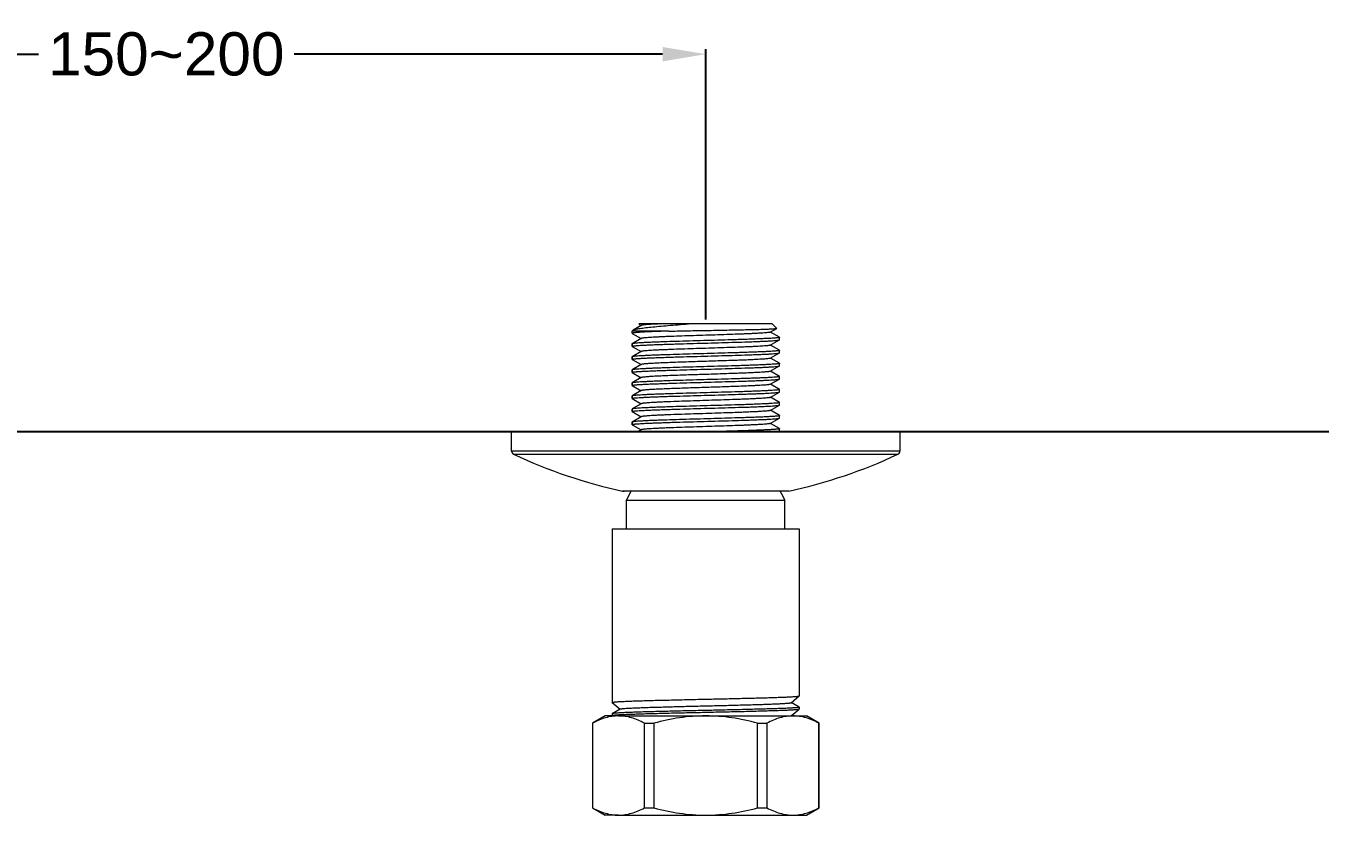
# Model space of a CAD drawing. Extents: x 9631 to 10472, y -18721 to -18126.
# Drawn here: x 9831.8 to 10011.7, y -18398.2 to -18288.5 of the extents above; entities that cross this region are included whole.
import ezdxf

# ---------------------------------------------------------------- set-up
doc = ezdxf.new("R2010")
doc.units = 0
doc.header["$MEASUREMENT"] = 0
doc.layers.get('0').update_dxf_attribs({"linetype": 'CONTINUOUS', "lineweight": 13})
doc.layers.get('Defpoints').update_dxf_attribs({"linetype": 'CONTINUOUS'})
doc.layers.add('5', color=3, linetype='CONTINUOUS', lineweight=9)
doc.layers.add('벽', color=2, linetype='CONTINUOUS')
doc.styles.get("Standard").update_dxf_attribs({"font": 'arial.ttf'})
doc.dimstyles.new('A4', dxfattribs={"dimtxt": 4, "dimasz": 3.5, "dimexe": 0.7, "dimexo": 0.625, "dimgap": 0.5, "dimtad": 1, "dimdec": 1, "dimdsep": 46, "dimtxsty": 'Standard', "dimcen": 2.5, "dimclrd": 5, "dimclre": 5, "dimclrt": 7, "dimadec": 3, "dimazin": 2, "dimtfac": 1, "dimtdec": 1, "dimtmove": 0, "dimatfit": 3, "dimfxl": 1.25, "dimarcsym": 0})

# ---------------------------------------------------------------- blocks, each defined once
blk = doc.blocks.new('*D80')
at = {"layer": '5', "color": 3, "lineweight": -2, "transparency": 16777216}
for p, q in [((9776.31, -18329.29), (9776.31, -18291.7)), ((9782.31, -18292.4), (9833.53, -18292.4)), ((9920.31, -18292.4), (9869.08, -18292.4)), ((9926.31, -18329.29), (9926.31, -18291.7))]:
    blk.add_line(p, q, dxfattribs=at)
at = {"layer": '5', "color": 3, "transparency": 16777216}
for points in [[(9782.31, -18291.4), (9782.31, -18293.4), (9776.31, -18292.4)], [(9920.31, -18291.4), (9920.31, -18293.4), (9926.31, -18292.4)]]:
    blk.add_solid(points, dxfattribs=at)
at = {"layer": 'Defpoints', "color": 0, "transparency": 16777216}
for p in [(9926.31, -18292.4), (9776.31, -18329.91), (9926.31, -18329.91)]:
    blk.add_point(p, dxfattribs=at)
at = {"layer": '5', "color": 4, "transparency": 16777216, "insert": (9851.31, -18292.4), "char_height": 6, "attachment_point": 5}
blk.add_mtext('150~200', dxfattribs=at)

msp = doc.modelspace()

# ---------------------------------------------------------------- linework, layer by layer
at = {"color": 7, "linetype": 'Continuous'}
for p, q in [((9917.34, -18330.12), (9916.21, -18330.77)), ((9917.06, -18329.91), (9917.02, -18329.95)), ((9917.02, -18329.95), (9917.02, -18329.96)), ((9917.02, -18329.96), (9917.31, -18330.13)), ((9935.56, -18329.91), (9917.06, -18329.91)), ((9935.56, -18329.91), (9936.17, -18330.53)), ((9916.16, -18330.81), (9916.06, -18330.91)), ((9916.06, -18331.21), (9916.06, -18330.91)), ((9921.16, -18330.91), (9916.06, -18330.91)), ((9916.06, -18331.21), (9916.07, -18331.23)), ((9916.07, -18331.23), (9917.31, -18331.95)), ((9917.34, -18331.93), (9916.07, -18332.67)), ((9916.16, -18330.81), (9916.21, -18330.77)), ((9935.27, -18331.06), (9936.17, -18330.54)), ((9936.55, -18331.76), (9935.3, -18331.04)), ((9936.17, -18330.54), (9936.17, -18330.53)), ((9936.55, -18331.76), (9936.56, -18331.77)), ((9936.56, -18332.12), (9936.56, -18331.77)), ((9936.56, -18331.77), (9936.56, -18331.78)), ((9916.07, -18332.67), (9916.06, -18332.68)), ((9916.06, -18333.03), (9916.06, -18332.68)), ((9916.06, -18332.68), (9916.06, -18333.03)), ((9916.06, -18333.03), (9916.06, -18333.02)), ((9916.07, -18333.04), (9916.06, -18333.03)), ((9916.07, -18333.04), (9917.31, -18333.76)), ((9917.34, -18333.74), (9916.07, -18334.48)), ((9935.27, -18332.87), (9936.55, -18332.13)), ((9936.55, -18333.57), (9935.3, -18332.85)), ((9936.55, -18332.13), (9936.56, -18332.12)), ((9936.55, -18333.57), (9936.56, -18333.59)), ((9936.56, -18333.93), (9936.56, -18333.59)), ((9936.56, -18333.59), (9936.56, -18333.59)), ((9916.07, -18334.48), (9916.06, -18334.49)), ((9916.06, -18334.84), (9916.06, -18334.49)), ((9916.06, -18334.49), (9916.06, -18334.84)), ((9916.07, -18334.86), (9916.06, -18334.84)), ((9916.06, -18334.84), (9916.06, -18334.84)), ((9916.07, -18334.86), (9917.31, -18335.57)), ((9917.34, -18335.56), (9916.07, -18336.29)), ((9935.27, -18334.68), (9936.55, -18333.95)), ((9936.55, -18335.39), (9935.3, -18334.67)), ((9936.55, -18333.95), (9936.56, -18333.93)), ((9936.55, -18335.39), (9936.56, -18335.4)), ((9936.56, -18335.75), (9936.56, -18335.4)), ((9936.56, -18335.4), (9936.56, -18335.4)), ((9916.07, -18336.29), (9916.06, -18336.31)), ((9916.06, -18336.66), (9916.06, -18336.31)), ((9916.06, -18336.31), (9916.06, -18336.66)), ((9916.06, -18336.66), (9916.06, -18336.65)), ((9916.07, -18336.67), (9916.06, -18336.66)), ((9916.07, -18336.67), (9917.31, -18337.39)), ((9917.34, -18337.37), (9916.07, -18338.11)), ((9935.27, -18336.5), (9936.55, -18335.76)), ((9936.55, -18337.2), (9935.3, -18336.48)), ((9936.55, -18335.76), (9936.56, -18335.75)), ((9936.55, -18337.2), (9936.56, -18337.22)), ((9936.56, -18337.56), (9936.56, -18337.22)), ((9936.56, -18337.22), (9936.56, -18337.22)), ((9916.07, -18338.11), (9916.06, -18338.12)), ((9916.06, -18338.47), (9916.06, -18338.12)), ((9916.06, -18338.12), (9916.06, -18338.47)), ((9916.07, -18338.48), (9916.06, -18338.47)), ((9916.06, -18338.47), (9916.06, -18338.47)), ((9916.07, -18338.48), (9917.31, -18339.2)), ((9917.34, -18339.19), (9916.07, -18339.92)), ((9935.27, -18338.31), (9936.55, -18337.58)), ((9936.55, -18339.02), (9935.3, -18338.3)), ((9936.55, -18337.58), (9936.56, -18337.56)), ((9936.55, -18339.02), (9936.56, -18339.03)), ((9936.56, -18339.38), (9936.56, -18339.03)), ((9936.56, -18339.03), (9936.56, -18339.03)), ((9916.07, -18339.92), (9916.06, -18339.94)), ((9916.06, -18340.28), (9916.06, -18339.94)), ((9916.06, -18339.94), (9916.06, -18340.28)), ((9916.07, -18340.3), (9916.06, -18340.28)), ((9916.06, -18340.28), (9916.06, -18340.28)), ((9916.07, -18340.3), (9917.31, -18341.02)), ((9917.34, -18341), (9916.07, -18341.74)), ((9935.27, -18340.13), (9936.55, -18339.39)), ((9936.55, -18340.83), (9935.3, -18340.11)), ((9936.55, -18339.39), (9936.56, -18339.38)), ((9936.55, -18340.83), (9936.56, -18340.84)), ((9936.56, -18341.19), (9936.56, -18340.84)), ((9936.56, -18340.84), (9936.56, -18340.85)), ((9916.07, -18341.74), (9916.06, -18341.75)), ((9916.06, -18342.1), (9916.06, -18341.75)), ((9916.06, -18341.75), (9916.06, -18342.1)), ((9916.06, -18342.1), (9916.06, -18342.09)), ((9916.07, -18342.11), (9916.06, -18342.1)), ((9916.07, -18342.11), (9917.31, -18342.83)), ((9917.34, -18342.81), (9916.07, -18343.55)), ((9935.27, -18341.94), (9936.55, -18341.2)), ((9936.55, -18342.64), (9935.3, -18341.92)), ((9936.55, -18341.2), (9936.56, -18341.19)), ((9936.55, -18342.64), (9936.56, -18342.66)), ((9936.56, -18343), (9936.56, -18342.66)), ((9936.56, -18342.66), (9936.56, -18342.66)), ((9916.07, -18343.55), (9916.06, -18343.56)), ((9916.06, -18343.91), (9916.06, -18343.56)), ((9916.06, -18343.56), (9916.06, -18343.91)), ((9916.07, -18343.93), (9916.06, -18343.91)), ((9916.06, -18343.91), (9916.06, -18343.91)), ((9916.07, -18343.93), (9917.31, -18344.64)), ((9917.34, -18344.63), (9916.85, -18344.91)), ((9935.27, -18343.75), (9936.55, -18343.02)), ((9936.55, -18344.46), (9935.3, -18343.74)), ((9936.55, -18343.02), (9936.56, -18343)), ((9936.55, -18344.46), (9936.56, -18344.47)), ((9936.56, -18344.82), (9936.56, -18344.47)), ((9936.56, -18344.47), (9936.56, -18344.47)), ((9899.31, -18344.91), (9953.31, -18344.91)), ((9899.31, -18347.59), (9899.31, -18344.91)), ((9936.41, -18344.91), (9936.55, -18344.83)), ((9936.55, -18344.83), (9936.56, -18344.82)), ((9953.31, -18344.91), (9953.31, -18347.59)), ((9953.31, -18344.91), (9953.31, -18347.59)), ((9953.31, -18347.59), (9899.31, -18347.59)), ((9953.02, -18348.05), (9899.6, -18348.05)), ((9914.75, -18353.16), (9914.96, -18353.18)), ((9937.87, -18353.16), (9914.75, -18353.16)), ((9937.66, -18353.18), (9914.96, -18353.18)), ((9915.31, -18354.41), (9915.92, -18353.18)), ((9936.82, -18353.51), (9936.66, -18353.18)), ((9936.86, -18353.51), (9936.82, -18353.51)), ((9937.31, -18354.41), (9936.86, -18353.51)), ((9936.86, -18353.51), (9937.31, -18354.41)), ((9937.87, -18353.16), (9937.66, -18353.18)), ((9915.31, -18358.41), (9915.31, -18354.41)), ((9915.31, -18354.41), (9937.31, -18354.41)), ((9937.31, -18358.41), (9937.31, -18354.41)), ((9913.31, -18358.41), (9913.31, -18382.54)), ((9913.31, -18358.41), (9913.31, -18382.54)), ((9913.31, -18358.41), (9939.31, -18358.41)), ((9939.31, -18358.41), (9939.31, -18381.64)), ((9939.31, -18358.41), (9939.31, -18381.64)), ((9938.19, -18382.58), (9939.3, -18381.64)), ((9939.3, -18381.64), (9939.31, -18381.64)), ((9913.31, -18382.55), (9913.31, -18382.54)), ((9913.31, -18382.54), (9913.31, -18382.54)), ((9913.31, -18382.55), (9914.41, -18383.47)), ((9913.32, -18384.11), (9913.31, -18384.12)), ((9913.31, -18384.12), (9913.31, -18384.36)), ((9913.31, -18384.12), (9913.31, -18384.36)), ((9914.43, -18383.46), (9913.32, -18384.11)), ((9938.19, -18384.39), (9939.3, -18383.46)), ((9939.3, -18383.2), (9938.2, -18382.56)), ((9939.3, -18383.2), (9939.31, -18383.21)), ((9939.3, -18383.46), (9939.31, -18383.45)), ((9939.31, -18383.21), (9939.31, -18383.45)), ((9939.31, -18383.21), (9939.31, -18383.45)), ((9939.31, -18383.21), (9939.31, -18383.21)), ((9913.31, -18384.37), (9913.31, -18384.36)), ((9913.31, -18384.36), (9913.31, -18384.36)), ((9913.31, -18384.37), (9913.37, -18384.41)), ((9938.26, -18384.42), (9938.2, -18384.38))]:
    msp.add_line(p, q, dxfattribs=at)
at = {"linetype": 'Continuous', "lineweight": 18}
for p, q in [((9912.31, -18384.42), (9910.56, -18385.43)), ((9910.58, -18385.43), (9910.56, -18385.43)), ((9910.56, -18385.43), (9910.56, -18397.21)), ((9910.58, -18385.43), (9910.58, -18397.21)), ((9914.18, -18384.42), (9912.31, -18384.42)), ((9914.18, -18384.42), (9926.31, -18384.42)), ((9917.79, -18397.21), (9917.79, -18385.43)), ((9917.79, -18385.43), (9919.09, -18385.43)), ((9919.09, -18385.43), (9919.09, -18397.21)), ((9926.31, -18384.42), (9938.43, -18384.42)), ((9933.52, -18385.43), (9934.82, -18385.43)), ((9933.52, -18397.21), (9933.52, -18385.43)), ((9934.82, -18385.43), (9934.82, -18397.21)), ((9938.43, -18384.42), (9940.31, -18384.42)), ((9942.06, -18385.43), (9940.31, -18384.42)), ((9942.04, -18397.21), (9942.04, -18385.43)), ((9942.04, -18385.43), (9942.06, -18385.43)), ((9942.06, -18397.21), (9942.06, -18385.43)), ((9910.56, -18397.21), (9912.31, -18398.22)), ((9910.58, -18397.21), (9910.56, -18397.21)), ((9914.18, -18398.22), (9912.31, -18398.22)), ((9914.18, -18398.22), (9926.31, -18398.22)), ((9917.79, -18397.21), (9919.09, -18397.21)), ((9926.31, -18398.22), (9938.43, -18398.22)), ((9933.52, -18397.21), (9934.82, -18397.21)), ((9938.43, -18398.22), (9940.31, -18398.22)), ((9940.31, -18398.22), (9942.06, -18397.21)), ((9942.04, -18397.21), (9942.06, -18397.21))]:
    msp.add_line(p, q, dxfattribs=at)
at = {"color": 7, "linetype": 'Continuous'}
for centre, radius, start, end in [((9899.81, -18347.59), 0.5, 180, 244.9417), ((9929.92, -18283.18), 71.6, 244.9417, 257.7627), ((9929.92, -18283.18), 71.6, 244.9417, 257.7627), ((9922.69, -18283.18), 71.6, 282.2373, 295.0583), ((9922.69, -18283.18), 71.6, 282.2373, 295.0583), ((9952.81, -18347.59), 0.5, 295.0583, 0)]:
    msp.add_arc(centre, radius, start, end, dxfattribs=at)
for points, knots in [([(9916.21, -18330.77), (9916.25, -18330.75), (9916.34, -18330.71), (9916.52, -18330.66), (9916.75, -18330.61), (9917.04, -18330.56), (9917.38, -18330.51), (9917.93, -18330.43), (9918.74, -18330.34), (9919.85, -18330.24), (9921.1, -18330.13), (9922.47, -18330.02), (9923.42, -18329.95), (9923.91, -18329.91)], [0, 0, 0, 0, 0.016562, 0.04005, 0.070572, 0.108073, 0.152421, 0.203409, 0.324246, 0.467967, 0.631241, 0.810097, 1, 1, 1, 1]), ([(9917.29, -18329.91), (9917.25, -18329.91), (9917.19, -18329.92), (9917.11, -18329.93), (9917.07, -18329.94), (9917.04, -18329.94), (9917.03, -18329.95), (9917.02, -18329.95), (9917.02, -18329.95)], [0, 0, 0, 0, 0.403647, 0.704709, 0.816606, 0.902765, 0.963479, 1, 1, 1, 1]), ([(9919.84, -18329.91), (9919.67, -18329.92), (9919.33, -18329.94), (9918.86, -18329.96), (9918.45, -18329.99), (9918.1, -18330.01), (9917.81, -18330.04), (9917.62, -18330.06), (9917.49, -18330.08), (9917.43, -18330.09), (9917.38, -18330.1), (9917.35, -18330.11), (9917.34, -18330.12)], [0, 0, 0, 0, 0.21025, 0.39871, 0.563649, 0.703842, 0.818243, 0.906015, 0.939714, 0.96658, 0.986632, 1, 1, 1, 1]), ([(9921.16, -18330.91), (9920.79, -18330.92), (9920.09, -18330.95), (9919.09, -18330.98), (9918.33, -18331.02), (9917.79, -18331.04), (9917.44, -18331.06), (9917.12, -18331.08), (9916.85, -18331.1), (9916.61, -18331.12), (9916.42, -18331.14), (9916.27, -18331.15), (9916.16, -18331.17), (9916.09, -18331.19), (9916.06, -18331.2), (9916.06, -18331.21), (9916.06, -18331.21)], [0, 0, 0, 0, 0.216872, 0.413019, 0.584998, 0.661026, 0.729967, 0.791522, 0.845446, 0.891503, 0.929518, 0.959344, 0.980888, 0.994185, 0.997875, 1, 1, 1, 1]), ([(9936.56, -18331.78), (9936.56, -18331.78), (9936.55, -18331.78), (9936.53, -18331.79), (9936.49, -18331.81), (9936.43, -18331.82), (9936.34, -18331.83), (9936.23, -18331.85), (9936.1, -18331.86), (9935.95, -18331.87), (9935.69, -18331.89), (9935.32, -18331.92), (9934.82, -18331.94), (9934.24, -18331.97), (9933.58, -18332), (9932.85, -18332.03), (9932.07, -18332.06), (9931.23, -18332.08), (9930.03, -18332.12), (9928.45, -18332.17), (9926.51, -18332.22), (9924.57, -18332.28), (9922.69, -18332.33), (9921.2, -18332.38), (9920.09, -18332.42), (9919.34, -18332.44), (9918.65, -18332.47), (9918.03, -18332.5), (9917.49, -18332.53), (9917.04, -18332.55), (9916.71, -18332.58), (9916.49, -18332.6), (9916.36, -18332.61), (9916.26, -18332.62), (9916.17, -18332.64), (9916.11, -18332.65), (9916.08, -18332.66), (9916.07, -18332.67)], [0, 0, 0, 0, 0.000415, 0.001043, 0.003085, 0.006238, 0.01052, 0.015927, 0.02245, 0.030078, 0.038795, 0.05941, 0.084113, 0.112673, 0.14483, 0.180285, 0.21871, 0.259748, 0.303018, 0.394635, 0.490173, 0.58609, 0.678832, 0.764968, 0.804549, 0.84131, 0.874907, 0.905032, 0.931404, 0.953782, 0.971963, 0.979427, 0.985784, 0.991023, 0.995135, 0.99812, 1, 1, 1, 1]), ([(9935.27, -18331.06), (9935.26, -18331.06), (9935.23, -18331.07), (9935.18, -18331.09), (9935.11, -18331.1), (9934.97, -18331.12), (9934.75, -18331.14), (9934.43, -18331.17), (9934.04, -18331.19), (9933.57, -18331.22), (9933.05, -18331.25), (9932.46, -18331.28), (9931.82, -18331.3), (9930.87, -18331.34), (9929.59, -18331.39), (9927.98, -18331.44), (9926.31, -18331.49), (9924.64, -18331.55), (9923.03, -18331.6), (9921.75, -18331.65), (9920.8, -18331.68), (9920.16, -18331.71), (9919.57, -18331.74), (9919.04, -18331.77), (9918.58, -18331.79), (9918.19, -18331.82), (9917.87, -18331.85), (9917.65, -18331.87), (9917.51, -18331.89), (9917.44, -18331.9), (9917.38, -18331.91), (9917.35, -18331.92), (9917.34, -18331.93)], [0, 0, 0, 0, 0.002023, 0.005107, 0.009275, 0.014527, 0.028249, 0.046177, 0.068154, 0.093991, 0.123458, 0.156292, 0.192202, 0.230865, 0.315051, 0.405844, 0.5, 0.594156, 0.684949, 0.769135, 0.807798, 0.843708, 0.876542, 0.90601, 0.931845, 0.953824, 0.97175, 0.985473, 0.990724, 0.994892, 0.997977, 1, 1, 1, 1]), ([(9921.16, -18330.91), (9921.96, -18330.9), (9923.6, -18330.86), (9925.67, -18330.83), (9927.37, -18330.8), (9928.62, -18330.77), (9929.84, -18330.75), (9931, -18330.73), (9932.07, -18330.7), (9933.05, -18330.68), (9933.92, -18330.66), (9934.56, -18330.64), (9935.01, -18330.62), (9935.29, -18330.61), (9935.54, -18330.6), (9935.74, -18330.59), (9935.91, -18330.57), (9936.02, -18330.56), (9936.09, -18330.56), (9936.13, -18330.55), (9936.15, -18330.54), (9936.17, -18330.54), (9936.17, -18330.54)], [0, 0, 0, 0, 0.158672, 0.328226, 0.413743, 0.497918, 0.579388, 0.656825, 0.72896, 0.794598, 0.852642, 0.902115, 0.923371, 0.942181, 0.958464, 0.972151, 0.983181, 0.991513, 0.994655, 0.997113, 0.99889, 1, 1, 1, 1]), ([(9916.06, -18333.02), (9916.06, -18333.02), (9916.06, -18333.02), (9916.08, -18333.01), (9916.12, -18332.99), (9916.18, -18332.98), (9916.27, -18332.97), (9916.38, -18332.95), (9916.51, -18332.94), (9916.67, -18332.93), (9916.92, -18332.91), (9917.29, -18332.88), (9917.79, -18332.86), (9918.38, -18332.83), (9919.04, -18332.8), (9919.76, -18332.77), (9920.55, -18332.75), (9921.39, -18332.72), (9922.59, -18332.68), (9924.16, -18332.63), (9926.1, -18332.58), (9928.04, -18332.52), (9929.92, -18332.47), (9931.42, -18332.42), (9932.53, -18332.39), (9933.28, -18332.36), (9933.96, -18332.33), (9934.58, -18332.3), (9935.12, -18332.28), (9935.58, -18332.25), (9935.9, -18332.22), (9936.12, -18332.2), (9936.25, -18332.19), (9936.36, -18332.18), (9936.44, -18332.16), (9936.5, -18332.15), (9936.53, -18332.14), (9936.55, -18332.13)], [0, 0, 0, 0, 0.000415, 0.001043, 0.003085, 0.006238, 0.01052, 0.015927, 0.02245, 0.030078, 0.038795, 0.05941, 0.084113, 0.112673, 0.14483, 0.180285, 0.21871, 0.259748, 0.303018, 0.394635, 0.490173, 0.58609, 0.678832, 0.764968, 0.804549, 0.84131, 0.874907, 0.905032, 0.931404, 0.953782, 0.971963, 0.979427, 0.985784, 0.991023, 0.995135, 0.99812, 1, 1, 1, 1]), ([(9936.56, -18333.59), (9936.56, -18333.59), (9936.55, -18333.6), (9936.53, -18333.61), (9936.49, -18333.62), (9936.43, -18333.63), (9936.34, -18333.65), (9936.23, -18333.66), (9936.1, -18333.67), (9935.95, -18333.69), (9935.69, -18333.71), (9935.32, -18333.73), (9934.82, -18333.76), (9934.24, -18333.79), (9933.58, -18333.81), (9932.85, -18333.84), (9932.07, -18333.87), (9931.23, -18333.9), (9930.03, -18333.93), (9928.45, -18333.98), (9926.51, -18334.04), (9924.57, -18334.09), (9922.69, -18334.14), (9921.2, -18334.19), (9920.09, -18334.23), (9919.34, -18334.26), (9918.65, -18334.28), (9918.03, -18334.31), (9917.49, -18334.34), (9917.04, -18334.37), (9916.71, -18334.39), (9916.49, -18334.41), (9916.36, -18334.42), (9916.26, -18334.44), (9916.17, -18334.45), (9916.11, -18334.46), (9916.08, -18334.47), (9916.07, -18334.48)], [0, 0, 0, 0, 0.000415, 0.001043, 0.003085, 0.006238, 0.01052, 0.015927, 0.02245, 0.030078, 0.038795, 0.05941, 0.084113, 0.112673, 0.14483, 0.180286, 0.218711, 0.259751, 0.303022, 0.394639, 0.490178, 0.586095, 0.678836, 0.76497, 0.804551, 0.841311, 0.874908, 0.905032, 0.931404, 0.953783, 0.971964, 0.979427, 0.985784, 0.991023, 0.995135, 0.99812, 1, 1, 1, 1]), ([(9935.27, -18332.87), (9935.26, -18332.88), (9935.23, -18332.89), (9935.18, -18332.9), (9935.11, -18332.91), (9934.97, -18332.93), (9934.75, -18332.96), (9934.43, -18332.98), (9934.04, -18333.01), (9933.57, -18333.04), (9933.05, -18333.06), (9932.46, -18333.09), (9931.82, -18333.12), (9930.87, -18333.15), (9929.59, -18333.2), (9927.98, -18333.25), (9926.31, -18333.31), (9924.64, -18333.36), (9923.03, -18333.41), (9921.75, -18333.46), (9920.8, -18333.5), (9920.16, -18333.52), (9919.57, -18333.55), (9919.04, -18333.58), (9918.58, -18333.61), (9918.19, -18333.63), (9917.87, -18333.66), (9917.65, -18333.68), (9917.51, -18333.7), (9917.44, -18333.72), (9917.38, -18333.73), (9917.35, -18333.74), (9917.34, -18333.74)], [0, 0, 0, 0, 0.002023, 0.005107, 0.009275, 0.014527, 0.028249, 0.046176, 0.068154, 0.093991, 0.123458, 0.156292, 0.192202, 0.230865, 0.315051, 0.405844, 0.5, 0.594156, 0.684948, 0.769134, 0.807798, 0.843707, 0.876542, 0.906009, 0.931845, 0.953824, 0.971749, 0.985473, 0.990724, 0.994891, 0.997976, 1, 1, 1, 1]), ([(9916.06, -18334.84), (9916.06, -18334.84), (9916.06, -18334.83), (9916.08, -18334.82), (9916.12, -18334.81), (9916.18, -18334.8), (9916.27, -18334.78), (9916.38, -18334.77), (9916.51, -18334.75), (9916.67, -18334.74), (9916.92, -18334.72), (9917.29, -18334.7), (9917.79, -18334.67), (9918.38, -18334.64), (9919.04, -18334.61), (9919.76, -18334.59), (9920.55, -18334.56), (9921.39, -18334.53), (9922.59, -18334.49), (9924.16, -18334.45), (9926.1, -18334.39), (9928.04, -18334.34), (9929.92, -18334.28), (9931.42, -18334.24), (9932.53, -18334.2), (9933.28, -18334.17), (9933.96, -18334.14), (9934.58, -18334.12), (9935.12, -18334.09), (9935.58, -18334.06), (9935.9, -18334.04), (9936.12, -18334.02), (9936.25, -18334.01), (9936.36, -18333.99), (9936.44, -18333.98), (9936.5, -18333.96), (9936.53, -18333.95), (9936.55, -18333.95)], [0, 0, 0, 0, 0.000415, 0.001043, 0.003085, 0.006238, 0.01052, 0.015927, 0.02245, 0.030078, 0.038795, 0.059411, 0.084114, 0.112674, 0.144831, 0.180286, 0.21871, 0.259747, 0.303017, 0.394634, 0.490171, 0.586086, 0.678827, 0.764964, 0.804546, 0.841307, 0.874905, 0.905029, 0.931402, 0.953781, 0.971963, 0.979426, 0.985783, 0.991023, 0.995135, 0.99812, 1, 1, 1, 1]), ([(9936.56, -18335.4), (9936.56, -18335.41), (9936.55, -18335.41), (9936.53, -18335.42), (9936.49, -18335.43), (9936.43, -18335.45), (9936.34, -18335.46), (9936.23, -18335.47), (9936.1, -18335.49), (9935.95, -18335.5), (9935.69, -18335.52), (9935.32, -18335.55), (9934.82, -18335.57), (9934.24, -18335.6), (9933.58, -18335.63), (9932.85, -18335.66), (9932.07, -18335.68), (9931.23, -18335.71), (9930.03, -18335.75), (9928.45, -18335.79), (9926.51, -18335.85), (9924.57, -18335.9), (9922.69, -18335.96), (9921.2, -18336.01), (9920.09, -18336.04), (9919.34, -18336.07), (9918.65, -18336.1), (9918.03, -18336.13), (9917.49, -18336.15), (9917.04, -18336.18), (9916.71, -18336.2), (9916.49, -18336.22), (9916.36, -18336.24), (9916.26, -18336.25), (9916.17, -18336.26), (9916.11, -18336.28), (9916.08, -18336.29), (9916.07, -18336.29)], [0, 0, 0, 0, 0.000415, 0.001043, 0.003085, 0.006238, 0.010519, 0.015927, 0.02245, 0.030078, 0.038795, 0.059412, 0.084114, 0.112675, 0.144832, 0.180288, 0.218714, 0.259754, 0.303026, 0.394644, 0.49018, 0.586096, 0.678837, 0.764971, 0.804551, 0.841311, 0.874907, 0.905031, 0.931404, 0.953782, 0.971964, 0.979427, 0.985784, 0.991023, 0.995135, 0.99812, 1, 1, 1, 1]), ([(9935.27, -18334.68), (9935.26, -18334.69), (9935.23, -18334.7), (9935.18, -18334.71), (9935.11, -18334.73), (9934.97, -18334.75), (9934.75, -18334.77), (9934.43, -18334.8), (9934.04, -18334.82), (9933.57, -18334.85), (9933.05, -18334.88), (9931.98, -18334.93), (9930.29, -18334.99), (9927.95, -18335.07), (9925.89, -18335.13), (9924.22, -18335.19), (9923.01, -18335.23), (9921.87, -18335.27), (9920.82, -18335.31), (9919.88, -18335.35), (9919.17, -18335.39), (9918.68, -18335.41), (9918.36, -18335.43), (9918.09, -18335.45), (9917.86, -18335.47), (9917.66, -18335.49), (9917.52, -18335.51), (9917.42, -18335.53), (9917.37, -18335.55), (9917.35, -18335.55), (9917.34, -18335.56)], [0, 0, 0, 0, 0.002024, 0.005109, 0.009276, 0.014527, 0.028251, 0.046177, 0.068155, 0.093992, 0.123458, 0.156293, 0.271937, 0.405843, 0.547289, 0.617299, 0.684948, 0.748877, 0.807798, 0.860527, 0.906008, 0.925739, 0.943329, 0.95869, 0.97175, 0.982442, 0.990724, 0.996567, 0.998579, 1, 1, 1, 1]), ([(9916.06, -18336.65), (9916.06, -18336.65), (9916.06, -18336.64), (9916.08, -18336.63), (9916.12, -18336.62), (9916.18, -18336.61), (9916.27, -18336.6), (9916.38, -18336.58), (9916.51, -18336.57), (9916.67, -18336.55), (9916.92, -18336.54), (9917.29, -18336.51), (9917.79, -18336.48), (9918.38, -18336.46), (9919.04, -18336.43), (9919.76, -18336.4), (9920.55, -18336.37), (9921.39, -18336.35), (9922.59, -18336.31), (9924.16, -18336.26), (9926.1, -18336.21), (9928.04, -18336.15), (9929.92, -18336.1), (9931.42, -18336.05), (9932.53, -18336.01), (9933.28, -18335.99), (9933.96, -18335.96), (9934.58, -18335.93), (9935.12, -18335.9), (9935.58, -18335.88), (9935.9, -18335.85), (9936.12, -18335.83), (9936.25, -18335.82), (9936.36, -18335.81), (9936.44, -18335.79), (9936.5, -18335.78), (9936.53, -18335.77), (9936.55, -18335.76)], [0, 0, 0, 0, 0.000415, 0.001043, 0.003085, 0.006238, 0.01052, 0.015927, 0.022451, 0.030079, 0.038796, 0.059412, 0.084116, 0.112676, 0.144833, 0.180287, 0.218711, 0.259749, 0.303019, 0.394637, 0.490172, 0.586085, 0.678826, 0.764963, 0.804544, 0.841305, 0.874903, 0.905027, 0.931401, 0.95378, 0.971962, 0.979426, 0.985783, 0.991023, 0.995135, 0.99812, 1, 1, 1, 1]), ([(9936.56, -18337.22), (9936.56, -18337.22), (9936.55, -18337.23), (9936.53, -18337.24), (9936.49, -18337.25), (9936.43, -18337.26), (9936.34, -18337.28), (9936.23, -18337.29), (9936.1, -18337.3), (9935.95, -18337.32), (9935.69, -18337.34), (9935.32, -18337.36), (9934.82, -18337.39), (9934.24, -18337.41), (9933.58, -18337.44), (9932.85, -18337.47), (9932.07, -18337.5), (9931.23, -18337.52), (9930.03, -18337.56), (9928.45, -18337.61), (9926.51, -18337.66), (9924.57, -18337.72), (9922.69, -18337.77), (9921.2, -18337.82), (9920.09, -18337.86), (9919.34, -18337.88), (9918.65, -18337.91), (9918.03, -18337.94), (9917.49, -18337.97), (9917.04, -18337.99), (9916.71, -18338.02), (9916.49, -18338.04), (9916.36, -18338.05), (9916.26, -18338.07), (9916.17, -18338.08), (9916.11, -18338.09), (9916.08, -18338.1), (9916.07, -18338.11)], [0, 0, 0, 0, 0.000415, 0.001043, 0.003085, 0.006238, 0.010519, 0.015927, 0.02245, 0.030078, 0.038796, 0.059413, 0.084116, 0.112677, 0.144834, 0.18029, 0.218715, 0.259755, 0.303027, 0.394644, 0.490179, 0.586093, 0.678834, 0.764969, 0.804549, 0.841309, 0.874905, 0.905029, 0.931402, 0.953781, 0.971963, 0.979427, 0.985784, 0.991023, 0.995135, 0.99812, 1, 1, 1, 1]), ([(9935.27, -18336.5), (9935.26, -18336.5), (9935.23, -18336.51), (9935.18, -18336.53), (9935.11, -18336.54), (9934.97, -18336.56), (9934.75, -18336.58), (9934.43, -18336.61), (9934.04, -18336.64), (9933.57, -18336.66), (9933.05, -18336.69), (9931.98, -18336.74), (9930.29, -18336.8), (9927.95, -18336.88), (9925.89, -18336.95), (9924.22, -18337), (9923.01, -18337.04), (9921.87, -18337.08), (9920.82, -18337.12), (9919.88, -18337.16), (9919.17, -18337.2), (9918.68, -18337.23), (9918.36, -18337.25), (9918.09, -18337.27), (9917.86, -18337.29), (9917.66, -18337.31), (9917.52, -18337.33), (9917.42, -18337.35), (9917.37, -18337.36), (9917.35, -18337.37), (9917.34, -18337.37)], [0, 0, 0, 0, 0.002023, 0.005108, 0.009276, 0.014527, 0.02825, 0.046176, 0.068154, 0.09399, 0.123458, 0.156292, 0.271937, 0.405843, 0.547289, 0.617299, 0.684948, 0.748876, 0.807797, 0.860528, 0.906008, 0.925738, 0.943329, 0.958691, 0.971749, 0.982443, 0.990723, 0.996568, 0.998579, 1, 1, 1, 1]), ([(9916.06, -18338.47), (9916.06, -18338.46), (9916.06, -18338.46), (9916.08, -18338.45), (9916.12, -18338.44), (9916.18, -18338.42), (9916.27, -18338.41), (9916.38, -18338.4), (9916.51, -18338.38), (9916.67, -18338.37), (9916.92, -18338.35), (9917.29, -18338.33), (9917.79, -18338.3), (9918.38, -18338.27), (9919.04, -18338.24), (9919.76, -18338.22), (9920.55, -18338.19), (9921.39, -18338.16), (9922.59, -18338.12), (9924.16, -18338.08), (9926.1, -18338.02), (9928.04, -18337.97), (9929.92, -18337.91), (9931.42, -18337.87), (9932.53, -18337.83), (9933.28, -18337.8), (9933.96, -18337.77), (9934.58, -18337.75), (9935.12, -18337.72), (9935.58, -18337.69), (9935.9, -18337.67), (9936.12, -18337.65), (9936.25, -18337.63), (9936.36, -18337.62), (9936.44, -18337.61), (9936.5, -18337.59), (9936.53, -18337.58), (9936.55, -18337.58)], [0, 0, 0, 0, 0.000415, 0.001043, 0.003085, 0.006238, 0.010519, 0.015927, 0.02245, 0.030078, 0.038796, 0.059412, 0.084116, 0.112676, 0.144833, 0.180288, 0.218713, 0.259752, 0.303023, 0.39464, 0.490175, 0.586088, 0.678829, 0.764965, 0.804546, 0.841306, 0.874902, 0.905027, 0.9314, 0.953779, 0.971962, 0.979426, 0.985783, 0.991023, 0.995135, 0.99812, 1, 1, 1, 1]), ([(9936.56, -18339.03), (9936.56, -18339.03), (9936.55, -18339.04), (9936.53, -18339.05), (9936.49, -18339.06), (9936.43, -18339.08), (9936.34, -18339.09), (9936.23, -18339.1), (9936.1, -18339.12), (9935.95, -18339.13), (9935.69, -18339.15), (9935.32, -18339.17), (9934.82, -18339.2), (9934.24, -18339.23), (9933.58, -18339.26), (9932.85, -18339.28), (9932.07, -18339.31), (9931.23, -18339.34), (9930.03, -18339.38), (9928.45, -18339.42), (9926.51, -18339.48), (9924.57, -18339.53), (9922.69, -18339.59), (9921.2, -18339.63), (9920.09, -18339.67), (9919.34, -18339.7), (9918.65, -18339.73), (9918.03, -18339.75), (9917.49, -18339.78), (9917.04, -18339.81), (9916.71, -18339.83), (9916.49, -18339.85), (9916.36, -18339.87), (9916.26, -18339.88), (9916.17, -18339.89), (9916.11, -18339.91), (9916.08, -18339.92), (9916.07, -18339.92)], [0, 0, 0, 0, 0.000415, 0.001043, 0.003085, 0.006238, 0.010519, 0.015927, 0.02245, 0.030078, 0.038796, 0.059412, 0.084116, 0.112676, 0.144833, 0.180288, 0.218712, 0.259751, 0.303022, 0.39464, 0.490174, 0.586088, 0.678829, 0.764965, 0.804546, 0.841306, 0.874902, 0.905027, 0.9314, 0.953779, 0.971962, 0.979426, 0.985783, 0.991023, 0.995135, 0.99812, 1, 1, 1, 1]), ([(9935.27, -18338.31), (9935.26, -18338.32), (9935.23, -18338.33), (9935.18, -18338.34), (9935.11, -18338.35), (9934.97, -18338.37), (9934.75, -18338.4), (9934.43, -18338.42), (9934.04, -18338.45), (9933.57, -18338.48), (9933.05, -18338.5), (9931.98, -18338.55), (9930.29, -18338.62), (9927.95, -18338.7), (9925.89, -18338.76), (9924.22, -18338.82), (9923.01, -18338.86), (9921.87, -18338.9), (9920.82, -18338.94), (9919.88, -18338.98), (9919.17, -18339.01), (9918.68, -18339.04), (9918.36, -18339.06), (9918.09, -18339.08), (9917.86, -18339.1), (9917.66, -18339.12), (9917.52, -18339.14), (9917.42, -18339.16), (9917.37, -18339.17), (9917.35, -18339.18), (9917.34, -18339.19)], [0, 0, 0, 0, 0.002024, 0.005108, 0.009275, 0.014527, 0.02825, 0.046177, 0.068154, 0.093991, 0.123457, 0.156292, 0.271937, 0.405843, 0.547289, 0.617298, 0.684948, 0.748876, 0.807797, 0.860527, 0.906007, 0.925739, 0.943328, 0.95869, 0.971749, 0.982442, 0.990724, 0.996566, 0.998578, 1, 1, 1, 1]), ([(9916.06, -18340.28), (9916.06, -18340.28), (9916.06, -18340.27), (9916.08, -18340.26), (9916.12, -18340.25), (9916.18, -18340.24), (9916.27, -18340.22), (9916.38, -18340.21), (9916.51, -18340.2), (9916.67, -18340.18), (9916.92, -18340.16), (9917.29, -18340.14), (9917.79, -18340.11), (9918.38, -18340.08), (9919.04, -18340.06), (9919.76, -18340.03), (9920.55, -18340), (9921.39, -18339.97), (9922.59, -18339.94), (9924.16, -18339.89), (9926.1, -18339.84), (9928.04, -18339.78), (9929.92, -18339.73), (9931.42, -18339.68), (9932.53, -18339.64), (9933.28, -18339.61), (9933.96, -18339.59), (9934.58, -18339.56), (9935.12, -18339.53), (9935.58, -18339.5), (9935.9, -18339.48), (9936.12, -18339.46), (9936.25, -18339.45), (9936.36, -18339.43), (9936.44, -18339.42), (9936.5, -18339.41), (9936.53, -18339.4), (9936.55, -18339.39)], [0, 0, 0, 0, 0.000415, 0.001043, 0.003085, 0.006238, 0.010519, 0.015927, 0.02245, 0.030078, 0.038796, 0.059413, 0.084116, 0.112677, 0.144834, 0.180289, 0.218715, 0.259755, 0.303026, 0.394644, 0.490179, 0.586093, 0.678834, 0.764969, 0.804549, 0.841308, 0.874905, 0.905029, 0.931402, 0.953781, 0.971963, 0.979427, 0.985784, 0.991023, 0.995135, 0.99812, 1, 1, 1, 1]), ([(9936.56, -18340.85), (9936.56, -18340.85), (9936.55, -18340.85), (9936.53, -18340.86), (9936.49, -18340.88), (9936.43, -18340.89), (9936.34, -18340.9), (9936.23, -18340.92), (9936.1, -18340.93), (9935.95, -18340.94), (9935.69, -18340.96), (9935.32, -18340.99), (9934.82, -18341.01), (9934.24, -18341.04), (9933.58, -18341.07), (9932.85, -18341.1), (9932.07, -18341.13), (9931.23, -18341.15), (9930.03, -18341.19), (9928.45, -18341.24), (9926.51, -18341.29), (9924.57, -18341.35), (9922.69, -18341.4), (9921.2, -18341.45), (9920.09, -18341.49), (9919.34, -18341.51), (9918.65, -18341.54), (9918.03, -18341.57), (9917.49, -18341.6), (9917.04, -18341.62), (9916.71, -18341.65), (9916.49, -18341.67), (9916.36, -18341.68), (9916.26, -18341.69), (9916.17, -18341.71), (9916.11, -18341.72), (9916.08, -18341.73), (9916.07, -18341.74)], [0, 0, 0, 0, 0.000415, 0.001043, 0.003085, 0.006238, 0.01052, 0.015927, 0.022451, 0.030079, 0.038796, 0.059412, 0.084116, 0.112676, 0.144833, 0.180287, 0.218711, 0.259749, 0.30302, 0.394637, 0.490172, 0.586086, 0.678826, 0.764963, 0.804545, 0.841305, 0.874903, 0.905027, 0.931401, 0.95378, 0.971962, 0.979426, 0.985783, 0.991023, 0.995135, 0.99812, 1, 1, 1, 1]), ([(9935.27, -18340.13), (9935.26, -18340.13), (9935.23, -18340.14), (9935.18, -18340.16), (9935.11, -18340.17), (9934.97, -18340.19), (9934.75, -18340.21), (9934.43, -18340.24), (9934.04, -18340.26), (9933.57, -18340.29), (9933.05, -18340.32), (9932.46, -18340.35), (9931.82, -18340.37), (9930.87, -18340.41), (9929.59, -18340.46), (9927.98, -18340.51), (9926.31, -18340.56), (9924.64, -18340.62), (9923.03, -18340.67), (9921.75, -18340.72), (9920.8, -18340.75), (9920.16, -18340.78), (9919.57, -18340.81), (9919.04, -18340.84), (9918.58, -18340.86), (9918.19, -18340.89), (9917.87, -18340.92), (9917.65, -18340.94), (9917.51, -18340.96), (9917.44, -18340.97), (9917.38, -18340.98), (9917.35, -18340.99), (9917.34, -18341)], [0, 0, 0, 0, 0.002023, 0.005109, 0.009276, 0.014527, 0.028251, 0.046176, 0.068155, 0.093991, 0.123458, 0.156292, 0.192202, 0.230866, 0.315052, 0.405844, 0.5, 0.594157, 0.684949, 0.769135, 0.807798, 0.843709, 0.876542, 0.90601, 0.931846, 0.953824, 0.97175, 0.985473, 0.990724, 0.994893, 0.997977, 1, 1, 1, 1]), ([(9916.06, -18342.09), (9916.06, -18342.09), (9916.06, -18342.09), (9916.08, -18342.08), (9916.12, -18342.06), (9916.18, -18342.05), (9916.27, -18342.04), (9916.38, -18342.02), (9916.51, -18342.01), (9916.67, -18342), (9916.92, -18341.98), (9917.29, -18341.95), (9917.79, -18341.93), (9918.38, -18341.9), (9919.04, -18341.87), (9919.76, -18341.84), (9920.55, -18341.82), (9921.39, -18341.79), (9922.59, -18341.75), (9924.16, -18341.7), (9926.1, -18341.65), (9928.04, -18341.59), (9929.92, -18341.54), (9931.42, -18341.49), (9932.53, -18341.46), (9933.28, -18341.43), (9933.96, -18341.4), (9934.58, -18341.37), (9935.12, -18341.35), (9935.58, -18341.32), (9935.9, -18341.29), (9936.12, -18341.27), (9936.25, -18341.26), (9936.36, -18341.25), (9936.44, -18341.23), (9936.5, -18341.22), (9936.53, -18341.21), (9936.55, -18341.2)], [0, 0, 0, 0, 0.000415, 0.001043, 0.003085, 0.006238, 0.010519, 0.015927, 0.02245, 0.030078, 0.038795, 0.059412, 0.084114, 0.112675, 0.144832, 0.180288, 0.218714, 0.259754, 0.303026, 0.394644, 0.49018, 0.586096, 0.678837, 0.764971, 0.804551, 0.84131, 0.874907, 0.905031, 0.931404, 0.953782, 0.971964, 0.979427, 0.985784, 0.991023, 0.995135, 0.99812, 1, 1, 1, 1]), ([(9936.56, -18342.66), (9936.56, -18342.66), (9936.55, -18342.67), (9936.53, -18342.68), (9936.49, -18342.69), (9936.43, -18342.7), (9936.34, -18342.72), (9936.23, -18342.73), (9936.1, -18342.74), (9935.95, -18342.76), (9935.69, -18342.78), (9935.32, -18342.8), (9934.82, -18342.83), (9934.24, -18342.86), (9933.58, -18342.88), (9932.85, -18342.91), (9932.07, -18342.94), (9931.23, -18342.97), (9930.03, -18343), (9928.45, -18343.05), (9926.51, -18343.11), (9924.57, -18343.16), (9922.69, -18343.21), (9921.2, -18343.26), (9920.09, -18343.3), (9919.34, -18343.33), (9918.65, -18343.35), (9918.03, -18343.38), (9917.49, -18343.41), (9917.04, -18343.44), (9916.71, -18343.46), (9916.49, -18343.48), (9916.36, -18343.49), (9916.26, -18343.51), (9916.17, -18343.52), (9916.11, -18343.53), (9916.08, -18343.54), (9916.07, -18343.55)], [0, 0, 0, 0, 0.000415, 0.001043, 0.003085, 0.006238, 0.01052, 0.015927, 0.02245, 0.030078, 0.038795, 0.059411, 0.084114, 0.112674, 0.144831, 0.180286, 0.21871, 0.259747, 0.303017, 0.394634, 0.490171, 0.586086, 0.678827, 0.764964, 0.804546, 0.841307, 0.874905, 0.905029, 0.931402, 0.953781, 0.971963, 0.979426, 0.985783, 0.991023, 0.995135, 0.99812, 1, 1, 1, 1]), ([(9935.27, -18341.94), (9935.26, -18341.95), (9935.23, -18341.96), (9935.18, -18341.97), (9935.11, -18341.98), (9934.97, -18342), (9934.75, -18342.03), (9934.43, -18342.05), (9934.04, -18342.08), (9933.57, -18342.11), (9933.05, -18342.13), (9932.46, -18342.16), (9931.82, -18342.19), (9930.87, -18342.22), (9929.59, -18342.27), (9927.98, -18342.32), (9926.31, -18342.38), (9924.64, -18342.43), (9923.03, -18342.48), (9921.75, -18342.53), (9920.8, -18342.57), (9920.16, -18342.59), (9919.57, -18342.62), (9919.04, -18342.65), (9918.58, -18342.68), (9918.19, -18342.7), (9917.87, -18342.73), (9917.65, -18342.75), (9917.51, -18342.77), (9917.44, -18342.79), (9917.38, -18342.8), (9917.35, -18342.81), (9917.34, -18342.81)], [0, 0, 0, 0, 0.002023, 0.005107, 0.009275, 0.014527, 0.028249, 0.046177, 0.068154, 0.093991, 0.123457, 0.156292, 0.192202, 0.230865, 0.315051, 0.405843, 0.499999, 0.594156, 0.684948, 0.769134, 0.807798, 0.843707, 0.876542, 0.906008, 0.931845, 0.953823, 0.971749, 0.985473, 0.990724, 0.994891, 0.997976, 1, 1, 1, 1]), ([(9916.06, -18343.91), (9916.06, -18343.91), (9916.06, -18343.9), (9916.08, -18343.89), (9916.12, -18343.88), (9916.18, -18343.87), (9916.27, -18343.85), (9916.38, -18343.84), (9916.51, -18343.82), (9916.67, -18343.81), (9916.92, -18343.79), (9917.29, -18343.77), (9917.79, -18343.74), (9918.38, -18343.71), (9919.04, -18343.68), (9919.76, -18343.66), (9920.55, -18343.63), (9921.39, -18343.6), (9922.59, -18343.56), (9924.16, -18343.52), (9926.1, -18343.46), (9928.04, -18343.41), (9929.92, -18343.35), (9931.42, -18343.31), (9932.53, -18343.27), (9933.28, -18343.24), (9933.96, -18343.21), (9934.58, -18343.19), (9935.12, -18343.16), (9935.58, -18343.13), (9935.9, -18343.11), (9936.12, -18343.09), (9936.25, -18343.08), (9936.36, -18343.06), (9936.44, -18343.05), (9936.5, -18343.03), (9936.53, -18343.02), (9936.55, -18343.02)], [0, 0, 0, 0, 0.000415, 0.001043, 0.003085, 0.006238, 0.01052, 0.015927, 0.02245, 0.030078, 0.038795, 0.05941, 0.084113, 0.112673, 0.14483, 0.180286, 0.218711, 0.259751, 0.303022, 0.39464, 0.490178, 0.586095, 0.678837, 0.764971, 0.804551, 0.841311, 0.874908, 0.905032, 0.931404, 0.953783, 0.971964, 0.979427, 0.985784, 0.991023, 0.995135, 0.99812, 1, 1, 1, 1]), ([(9935.27, -18343.75), (9935.26, -18343.76), (9935.23, -18343.77), (9935.18, -18343.78), (9935.11, -18343.8), (9934.97, -18343.82), (9934.75, -18343.84), (9934.43, -18343.87), (9934.04, -18343.89), (9933.57, -18343.92), (9933.05, -18343.95), (9932.46, -18343.97), (9931.82, -18344), (9930.87, -18344.04), (9929.59, -18344.08), (9927.98, -18344.14), (9926.31, -18344.19), (9924.64, -18344.25), (9923.03, -18344.3), (9921.75, -18344.34), (9920.8, -18344.38), (9920.16, -18344.41), (9919.57, -18344.44), (9919.04, -18344.46), (9918.58, -18344.49), (9918.19, -18344.52), (9917.87, -18344.54), (9917.65, -18344.57), (9917.51, -18344.59), (9917.44, -18344.6), (9917.38, -18344.61), (9917.35, -18344.62), (9917.34, -18344.63)], [0, 0, 0, 0, 0.002024, 0.005109, 0.009276, 0.014527, 0.028251, 0.046177, 0.068155, 0.093992, 0.123458, 0.156293, 0.192202, 0.230866, 0.315052, 0.405844, 0.500001, 0.594157, 0.684949, 0.769135, 0.807798, 0.843708, 0.876543, 0.906009, 0.931846, 0.953823, 0.971751, 0.985473, 0.990725, 0.994893, 0.997977, 1, 1, 1, 1]), ([(9936.56, -18344.47), (9936.56, -18344.48), (9936.55, -18344.48), (9936.53, -18344.49), (9936.5, -18344.5), (9936.44, -18344.52), (9936.35, -18344.53), (9936.25, -18344.54), (9936.12, -18344.56), (9935.97, -18344.57), (9935.72, -18344.59), (9935.37, -18344.61), (9934.88, -18344.64), (9934.31, -18344.67), (9933.68, -18344.69), (9932.97, -18344.72), (9932.21, -18344.75), (9931.4, -18344.78), (9930.23, -18344.81), (9928.69, -18344.86), (9927.44, -18344.89), (9926.8, -18344.91)], [0, 0, 0, 0, 0.000852, 0.002134, 0.006284, 0.012681, 0.021362, 0.032323, 0.045546, 0.061009, 0.078681, 0.120488, 0.170608, 0.228591, 0.293928, 0.366031, 0.444258, 0.527908, 0.616232, 0.803709, 1, 1, 1, 1]), ([(9936.03, -18344.91), (9936.09, -18344.91), (9936.21, -18344.89), (9936.37, -18344.88), (9936.46, -18344.86), (9936.52, -18344.84), (9936.54, -18344.84), (9936.55, -18344.83)], [0, 0, 0, 0, 0.382641, 0.677155, 0.882616, 0.952094, 1, 1, 1, 1]), ([(9913.31, -18382.54), (9913.31, -18382.54), (9913.31, -18382.53), (9913.33, -18382.52), (9913.38, -18382.51), (9913.46, -18382.5), (9913.57, -18382.49), (9913.71, -18382.47), (9913.87, -18382.46), (9914.07, -18382.44), (9914.3, -18382.43), (9914.55, -18382.42), (9914.95, -18382.4), (9915.51, -18382.37), (9916.26, -18382.34), (9917.1, -18382.32), (9918.03, -18382.29), (9919.03, -18382.26), (9920.11, -18382.23), (9921.65, -18382.2), (9923.67, -18382.15), (9926.15, -18382.09), (9928.64, -18382.04), (9930.67, -18381.99), (9932.22, -18381.95), (9933.32, -18381.93), (9934.34, -18381.9), (9935.29, -18381.87), (9936.16, -18381.84), (9936.93, -18381.81), (9937.6, -18381.79), (9938.09, -18381.76), (9938.43, -18381.74), (9938.64, -18381.73), (9938.83, -18381.72), (9938.98, -18381.7), (9939.1, -18381.69), (9939.2, -18381.67), (9939.26, -18381.66), (9939.29, -18381.65), (9939.3, -18381.65), (9939.3, -18381.64)], [0, 0, 0, 0, 0.000321, 0.000862, 0.002763, 0.005809, 0.010011, 0.015363, 0.021857, 0.029479, 0.038211, 0.048033, 0.058923, 0.083801, 0.112612, 0.145084, 0.180911, 0.219756, 0.26125, 0.305001, 0.397605, 0.494078, 0.59078, 0.684064, 0.728316, 0.770413, 0.809955, 0.846569, 0.879911, 0.909665, 0.935551, 0.957326, 0.966607, 0.974787, 0.981848, 0.987773, 0.992552, 0.996177, 0.998648, 0.999459, 1, 1, 1, 1]), ([(9913.31, -18384.36), (9913.31, -18384.35), (9913.31, -18384.35), (9913.33, -18384.34), (9913.38, -18384.33), (9913.46, -18384.31), (9913.57, -18384.3), (9913.71, -18384.29), (9913.87, -18384.27), (9914.07, -18384.26), (9914.3, -18384.24), (9914.55, -18384.23), (9914.95, -18384.21), (9915.51, -18384.19), (9916.26, -18384.16), (9917.1, -18384.13), (9918.03, -18384.1), (9919.03, -18384.08), (9920.11, -18384.05), (9921.65, -18384.01), (9923.67, -18383.96), (9926.15, -18383.91), (9928.64, -18383.85), (9930.67, -18383.81), (9932.22, -18383.77), (9933.32, -18383.74), (9934.34, -18383.71), (9935.29, -18383.68), (9936.16, -18383.66), (9936.93, -18383.63), (9937.6, -18383.6), (9938.09, -18383.58), (9938.43, -18383.56), (9938.64, -18383.54), (9938.83, -18383.53), (9938.98, -18383.52), (9939.1, -18383.5), (9939.2, -18383.49), (9939.26, -18383.48), (9939.29, -18383.47), (9939.3, -18383.46), (9939.3, -18383.46)], [0, 0, 0, 0, 0.000321, 0.000862, 0.002763, 0.005808, 0.01001, 0.015363, 0.021857, 0.029479, 0.03821, 0.048032, 0.058923, 0.0838, 0.112611, 0.145083, 0.18091, 0.219754, 0.261247, 0.304998, 0.397603, 0.494077, 0.590779, 0.684063, 0.728316, 0.770414, 0.809957, 0.846572, 0.879914, 0.909667, 0.935553, 0.957328, 0.966608, 0.974788, 0.981848, 0.987773, 0.992552, 0.996177, 0.998648, 0.999459, 1, 1, 1, 1]), ([(9939.31, -18383.21), (9939.31, -18383.21), (9939.3, -18383.22), (9939.28, -18383.23), (9939.23, -18383.24), (9939.15, -18383.26), (9939.04, -18383.27), (9938.9, -18383.28), (9938.73, -18383.3), (9938.53, -18383.31), (9938.31, -18383.32), (9938.05, -18383.34), (9937.66, -18383.36), (9937.1, -18383.38), (9936.36, -18383.41), (9935.52, -18383.44), (9934.59, -18383.46), (9933.59, -18383.49), (9932.52, -18383.52), (9930.99, -18383.56), (9928.98, -18383.6), (9926.52, -18383.66), (9924.04, -18383.71), (9922.02, -18383.76), (9920.46, -18383.8), (9919.37, -18383.83), (9918.35, -18383.85), (9917.4, -18383.88), (9916.53, -18383.91), (9915.75, -18383.94), (9915.08, -18383.96), (9914.58, -18383.99), (9914.23, -18384.01), (9914.01, -18384.02), (9913.82, -18384.03), (9913.67, -18384.05), (9913.54, -18384.06), (9913.44, -18384.08), (9913.37, -18384.09), (9913.33, -18384.1), (9913.32, -18384.1), (9913.32, -18384.11)], [0, 0, 0, 0, 0.000347, 0.000924, 0.002898, 0.006006, 0.01026, 0.015652, 0.022174, 0.029812, 0.038548, 0.048362, 0.059233, 0.08404, 0.112738, 0.14506, 0.180703, 0.219336, 0.260596, 0.304098, 0.396183, 0.492153, 0.588425, 0.681406, 0.725569, 0.767625, 0.80718, 0.843864, 0.877335, 0.907279, 0.933417, 0.955507, 0.964967, 0.973343, 0.980614, 0.986765, 0.991782, 0.995658, 0.99839, 0.999332, 1, 1, 1, 1]), ([(9914.43, -18383.46), (9914.44, -18383.46), (9914.47, -18383.45), (9914.54, -18383.43), (9914.63, -18383.42), (9914.75, -18383.41), (9914.9, -18383.39), (9915.14, -18383.37), (9915.51, -18383.35), (9916.03, -18383.32), (9916.65, -18383.3), (9917.35, -18383.27), (9918.13, -18383.24), (9918.99, -18383.21), (9920.27, -18383.18), (9921.98, -18383.13), (9924.14, -18383.07), (9926.38, -18383.02), (9928.62, -18382.97), (9930.45, -18382.92), (9931.85, -18382.88), (9932.83, -18382.85), (9933.74, -18382.83), (9934.59, -18382.8), (9935.37, -18382.77), (9936.06, -18382.74), (9936.66, -18382.72), (9937.1, -18382.69), (9937.41, -18382.67), (9937.6, -18382.66), (9937.76, -18382.65), (9937.9, -18382.63), (9938.01, -18382.62), (9938.1, -18382.61), (9938.15, -18382.6), (9938.18, -18382.58), (9938.19, -18382.58), (9938.19, -18382.58)], [0, 0, 0, 0, 0.001685, 0.004474, 0.008384, 0.013414, 0.019558, 0.026802, 0.044526, 0.06643, 0.092316, 0.121946, 0.15505, 0.191323, 0.230433, 0.315701, 0.407727, 0.503133, 0.59842, 0.690089, 0.733508, 0.774778, 0.813521, 0.849381, 0.882027, 0.911162, 0.936516, 0.957861, 0.966967, 0.975002, 0.981946, 0.987786, 0.992512, 0.996115, 0.998599, 0.999429, 1, 1, 1, 1]), ([(9938.14, -18384.41), (9938.15, -18384.41), (9938.17, -18384.4), (9938.19, -18384.4), (9938.19, -18384.39)], [0, 0, 0, 0, 0.619913, 1, 1, 1, 1])]:
    msp.add_open_spline(points, degree=3, knots=knots, dxfattribs=at)
at = {"linetype": 'Continuous', "lineweight": 18}
for points, knots in [([(9914.18, -18384.42), (9913.88, -18384.42), (9913.57, -18384.44), (9912.96, -18384.53), (9912.66, -18384.6), (9911.76, -18384.86), (9911.17, -18385.11), (9910.58, -18385.43)], [0, 0, 0, 0, 0.25, 0.25, 0.5, 0.5, 1, 1, 1, 1]), ([(9917.79, -18385.43), (9917.2, -18385.11), (9916.6, -18384.86), (9915.7, -18384.6), (9915.4, -18384.53), (9914.79, -18384.44), (9914.49, -18384.42), (9914.18, -18384.42)], [0, 0, 0, 0, 0.5, 0.5, 0.75, 0.75, 1, 1, 1, 1]), ([(9926.31, -18384.42), (9925.69, -18384.42), (9925.08, -18384.44), (9923.87, -18384.53), (9923.27, -18384.6), (9921.46, -18384.86), (9920.27, -18385.11), (9919.09, -18385.43)], [0, 0, 0, 0, 0.25, 0.25, 0.5, 0.5, 1, 1, 1, 1]), ([(9933.52, -18385.43), (9932.34, -18385.11), (9931.15, -18384.86), (9929.35, -18384.6), (9928.74, -18384.53), (9927.53, -18384.44), (9926.92, -18384.42), (9926.31, -18384.42)], [0, 0, 0, 0, 0.5, 0.5, 0.75, 0.75, 1, 1, 1, 1]), ([(9938.43, -18384.42), (9938.13, -18384.42), (9937.82, -18384.44), (9937.21, -18384.53), (9936.91, -18384.6), (9936.01, -18384.86), (9935.42, -18385.11), (9934.82, -18385.43)], [0, 0, 0, 0, 0.25, 0.25, 0.5, 0.5, 1, 1, 1, 1]), ([(9942.04, -18385.43), (9941.45, -18385.11), (9940.85, -18384.86), (9939.95, -18384.6), (9939.65, -18384.53), (9939.04, -18384.44), (9938.74, -18384.42), (9938.43, -18384.42)], [0, 0, 0, 0, 0.5, 0.5, 0.75, 0.75, 1, 1, 1, 1]), ([(9910.58, -18397.21), (9911.17, -18397.52), (9911.76, -18397.77), (9912.66, -18398.03), (9912.96, -18398.1), (9913.57, -18398.19), (9913.88, -18398.22), (9914.18, -18398.22)], [0, 0, 0, 0, 0.5, 0.5, 0.75, 0.75, 1, 1, 1, 1]), ([(9914.18, -18398.22), (9914.49, -18398.22), (9914.79, -18398.19), (9915.4, -18398.1), (9915.7, -18398.03), (9916.6, -18397.77), (9917.2, -18397.52), (9917.79, -18397.21)], [0, 0, 0, 0, 0.25, 0.25, 0.5, 0.5, 1, 1, 1, 1]), ([(9919.09, -18397.21), (9920.27, -18397.52), (9921.46, -18397.77), (9923.27, -18398.03), (9923.87, -18398.1), (9925.08, -18398.19), (9925.69, -18398.22), (9926.31, -18398.22)], [0, 0, 0, 0, 0.5, 0.5, 0.75, 0.75, 1, 1, 1, 1]), ([(9926.31, -18398.22), (9926.92, -18398.22), (9927.53, -18398.19), (9928.74, -18398.1), (9929.35, -18398.03), (9931.15, -18397.77), (9932.34, -18397.52), (9933.52, -18397.21)], [0, 0, 0, 0, 0.25, 0.25, 0.5, 0.5, 1, 1, 1, 1]), ([(9934.82, -18397.21), (9935.42, -18397.52), (9936.01, -18397.77), (9936.91, -18398.03), (9937.21, -18398.1), (9937.82, -18398.19), (9938.13, -18398.22), (9938.43, -18398.22)], [0, 0, 0, 0, 0.5, 0.5, 0.75, 0.75, 1, 1, 1, 1]), ([(9938.43, -18398.22), (9938.74, -18398.22), (9939.04, -18398.19), (9939.65, -18398.1), (9939.95, -18398.03), (9940.85, -18397.77), (9941.45, -18397.52), (9942.04, -18397.21)], [0, 0, 0, 0, 0.25, 0.25, 0.5, 0.5, 1, 1, 1, 1])]:
    msp.add_open_spline(points, degree=3, knots=knots, dxfattribs=at)
at = {"layer": '벽'}
msp.add_line((10115.47, -18344.91), (9687.74, -18344.91), dxfattribs=at)

# ---------------------------------------------------------------- dimensions: what is measured, and where the dimension line sits
at = {"layer": '5'}
dim = msp.add_linear_dim(base=(9926.31, -18292.4), p1=(9776.31, -18329.91), p2=(9926.31, -18329.91), text='<>~200', dimstyle='A4', override={"dimtxt": 6, "dimasz": 6, "dimgap": 2, "dimtad": 0, "dimtih": 1, "dimclrd": 3, "dimclre": 3, "dimclrt": 4}, dxfattribs=at)
dim.commit()
dim.dimension.update_dxf_attribs({"geometry": '*D80', "text_midpoint": (9851.31, -18292.4)})

doc.saveas('drawing.dxf')
